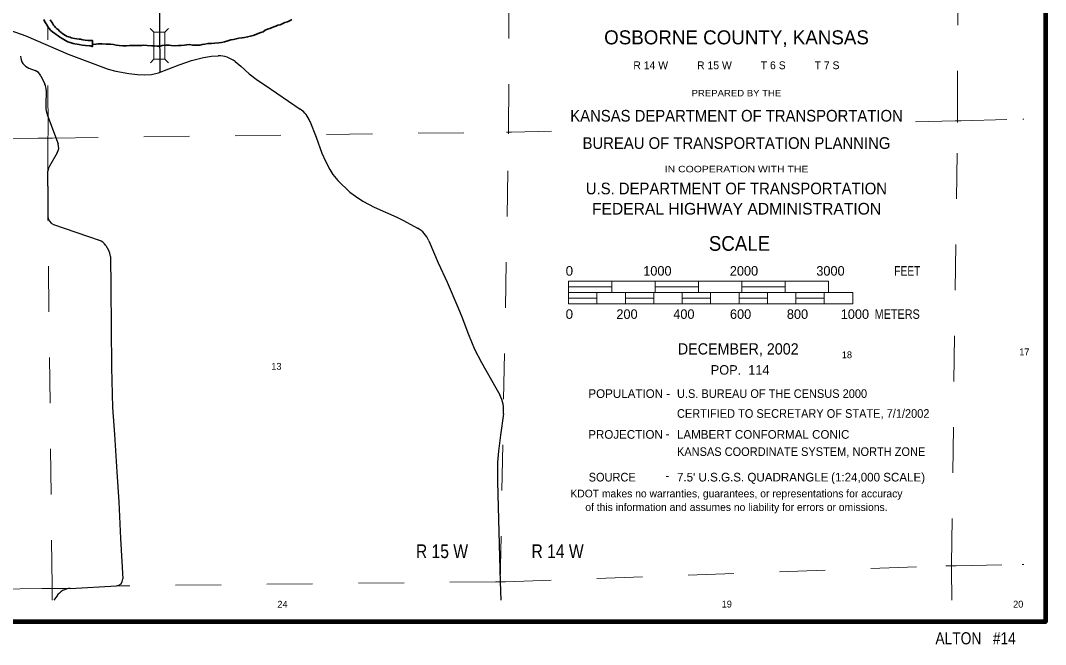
# Model space of a CAD drawing. Extents: x 203.72 to 207.65, y 44.91 to 48.84.
# Drawn here: x 205.361 to 207.603, y 44.91 to 46.277 of the extents above; entities that cross this region are included whole.
import ezdxf
from ezdxf.enums import TextEntityAlignment as Align

# ---------------------------------------------------------------- set-up
doc = ezdxf.new("R2010")
doc.units = 0
doc.header["$LTSCALE"] = 0.0075
doc.linetypes.add('MEDIUM_DASHED', pattern=[4.5, 3, -1.5])
for name, color, linetype, lineweight in [('14', 7, 'Continuous', 25), ('15', 7, 'MEDIUM_DASHED', 13), ('21', 7, 'Continuous', 25), ('25', 7, 'Continuous', 35), ('35', 7, 'Continuous', 13), ('48', 7, 'Continuous', 106), ('51', 7, 'Continuous', 13)]:
    doc.layers.add(name, color=color, linetype=linetype, lineweight=lineweight)
doc.layers.add('45', color=7, linetype='Continuous')
doc.layers.add('46', color=7, linetype='Continuous')

msp = doc.modelspace()

# ---------------------------------------------------------------- linework, layer by layer
at = {"layer": '14'}
for p, q in [((205.324621, 46.260038), (205.372348, 46.242992)), ((205.372348, 46.242992), (205.464583, 46.203409)), ((205.378977, 46.172538), (205.392803, 46.167235)), ((205.405114, 46.155682), (205.414015, 46.137121)), ((205.416667, 46.124432), (205.416288, 46.089773)), ((205.419697, 46.069129), (205.442803, 46.006818)), ((205.441098, 45.987311), (205.423864, 45.957765)), ((205.420265, 45.913826), (205.420644, 45.946591)), ((205.420265, 45.913826), (205.420455, 45.848295)), ((205.433144, 45.830492), (205.532386, 45.795833)), ((205.547159, 45.783902), (205.55303, 45.774242)), ((206.253977, 45.794508), (206.274242, 45.746402)), ((206.416856, 45.41572), (206.410417, 45.369129)), ((205.469508, 45.033333), (205.570455, 45.038826)), ((205.439962, 45.016288), (205.433902, 45.007197))]:
    msp.add_line(p, q, dxfattribs=at)
for points in [[(205.663826, 47.446023), (205.665152, 47.272538), (205.665909, 47.098485), (205.666667, 46.921023), (205.667424, 46.832955), (205.667992, 46.744129), (205.666667, 46.535795), (205.665152, 46.375758), (205.664583, 46.267235), (205.66572, 46.163636)], [(205.464583, 46.203409), (205.505682, 46.188068), (205.552083, 46.170455)], [(205.707955, 46.180114), (205.73447, 46.189394), (205.760606, 46.196023)], [(205.760606, 46.196023), (205.778788, 46.198864), (205.792803, 46.199242)], [(205.830114, 46.186742), (205.842803, 46.176705), (205.860795, 46.159848), (205.879167, 46.146212)], [(205.552083, 46.170455), (205.568939, 46.16572), (205.597348, 46.160606), (205.616667, 46.158712), (205.631818, 46.157955), (205.647348, 46.158712), (205.662311, 46.162311), (205.707955, 46.180114)], [(205.879167, 46.146212), (205.895833, 46.135038), (205.972727, 46.082576)], [(205.99375, 46.056061), (206.007197, 46.021023), (206.019508, 45.986553)], [(206.019508, 45.986553), (206.027841, 45.968561), (206.037311, 45.950568), (206.044129, 45.939962), (206.054545, 45.926136), (206.081061, 45.901136)], [(206.081061, 45.901136), (206.093182, 45.891856), (206.10947, 45.88125), (206.134091, 45.867992), (206.183523, 45.846212)], [(206.183523, 45.846212), (206.198106, 45.839015), (206.228977, 45.82197)], [(205.557197, 45.760038), (205.558333, 45.692045), (205.559659, 45.516856), (205.561932, 45.429735), (205.566098, 45.370455), (205.571212, 45.288826), (205.575758, 45.222727), (205.579735, 45.142235), (205.58428, 45.053977)], [(206.274242, 45.746402), (206.293939, 45.703977), (206.317045, 45.649432)], [(206.317045, 45.649432), (206.325947, 45.62822), (206.340909, 45.589394), (206.353598, 45.557386), (206.369129, 45.527841), (206.400379, 45.472727), (206.409091, 45.457008)], [(206.410417, 45.369129), (206.406439, 45.333712), (206.404167, 45.309848), (206.403788, 45.266477)], [(206.403788, 45.266477), (206.409848, 45.047727), (206.411364, 45.007197)]]:
    msp.add_lwpolyline(points, dxfattribs=at)
for centre, radius, start, end in [((205.389105, 46.198984), 0.028409, 180.27128, 249.10298), ((205.794636, 46.142441), 0.056818, 51.3133, 91.79165), ((205.384638, 46.145953), 0.022727, 25.40624, 69.10298), ((205.388343, 46.124908), 0.028409, 359.10536, 25.40624), ((205.473018, 46.088863), 0.056818, 179.10536, 200.34737), ((205.940697, 46.035677), 0.056818, 20.98028, 55.6778), ((205.421562, 45.998846), 0.022727, 329.49315, 20.34737), ((205.443358, 45.946298), 0.022727, 149.49315, 179.28426), ((205.439357, 45.848343), 0.018939, 180.17007, 250.64384), ((206.201619, 45.772232), 0.056818, 23.03572, 61.26414), ((205.522941, 45.768964), 0.028409, 31.77219, 70.73047), ((205.528878, 45.759377), 0.028409, 1.22336, 31.77218), ((206.351108, 45.424847), 0.066288, 352.14492, 28.98627), ((205.569639, 45.053306), 0.014583, 273.07513, 2.94977), ((205.471589, 44.9955), 0.037879, 93.07513, 146.55012)]:
    msp.add_arc(centre, radius, start, end, dxfattribs=at)
at = {"layer": '15'}
for p, q in [((207.410227, 46.066477), (207.412879, 47.049053)), ((206.42822, 46.037689), (206.430871, 47.017235)), ((205.420833, 46.03447), (205.420076, 46.263826)), ((207.317992, 46.054924), (207.405114, 46.057008)), ((207.39697, 45.086553), (207.410227, 46.053409)), ((207.405114, 46.057008), (207.418182, 46.057197)), ((207.410227, 46.053409), (207.410227, 46.066477)), ((205.420644, 46.013826), (205.420833, 46.03447)), ((205.430303, 46.019318), (206.423674, 46.032386)), ((206.409848, 45.047727), (206.428409, 46.028598)), ((206.423674, 46.032386), (206.434659, 46.032386)), ((206.42822, 46.037689), (206.428409, 46.028598)), ((206.434659, 46.032386), (206.52178, 46.034659)), ((205.399432, 46.019318), (204.425568, 46.010417)), ((205.430303, 46.019318), (205.399432, 46.019318)), ((205.420644, 46.013826), (205.420644, 45.946591)), ((205.429924, 45.039205), (205.420455, 45.848295)), ((206.421212, 45.047727), (207.384659, 45.082765)), ((207.407008, 45.082765), (207.384659, 45.082765)), ((207.39697, 45.070833), (207.39697, 45.086553)), ((207.407008, 45.082765), (207.551894, 45.085606)), ((207.551894, 45.085606), (207.555303, 45.085606)), ((206.399621, 45.047727), (205.570455, 45.038826)), ((205.407197, 45.033333), (204.447348, 45.013258)), ((205.469508, 45.033333), (205.407197, 45.033333)), ((205.429924, 45.039205), (205.430114, 45.007197))]:
    msp.add_line(p, q, dxfattribs=at)
for points in [[(207.418182, 46.057197), (207.55303, 46.060795), (207.555303, 46.060795)], [(207.39697, 45.070833), (207.397538, 45.012121), (207.397538, 45.007197)], [(206.399621, 45.047727), (206.409848, 45.047727), (206.421212, 45.047727)]]:
    msp.add_lwpolyline(points, dxfattribs=at)
at = {"layer": '21'}
for p, q in [((205.644318, 46.259091), (205.652462, 46.251326)), ((205.68428, 46.25947), (205.676515, 46.251326)), ((205.652462, 46.192235), (205.644697, 46.184091)), ((205.676515, 46.192235), (205.684659, 46.18447))]:
    msp.add_line(p, q, dxfattribs=at)
at = {"layer": '21', "lineweight": 13}
msp.add_lwpolyline([(205.676515, 46.192235), (205.676515, 46.251326), (205.652462, 46.251326), (205.652462, 46.192235)], close=True, dxfattribs=at)
at = {"layer": '25'}
msp.add_line((205.518371, 46.230682), (205.518182, 46.224432), dxfattribs=at)
for points in [[(205.518182, 46.224432), (205.518182, 46.220265), (205.517045, 46.220265), (205.514394, 46.221023), (205.511553, 46.221023), (205.50303, 46.222159), (205.495265, 46.223106), (205.489205, 46.224053), (205.48428, 46.225189), (205.479167, 46.225947), (205.475568, 46.226705), (205.469318, 46.228788), (205.464015, 46.230492), (205.459091, 46.233144), (205.455303, 46.235038), (205.451515, 46.237121), (205.44697, 46.24053), (205.442803, 46.243561), (205.439015, 46.246023), (205.434848, 46.248864), (205.431629, 46.251515), (205.426515, 46.255492), (205.423106, 46.25947), (205.420455, 46.263258), (205.418939, 46.266856), (205.416667, 46.269697), (205.414205, 46.274053), (205.411742, 46.278788)], [(205.425758, 46.27822), (205.427273, 46.275947), (205.429167, 46.273295), (205.430682, 46.271023), (205.432008, 46.268371), (205.433144, 46.266477), (205.434848, 46.264205), (205.4375, 46.261364), (205.440341, 46.258902), (205.443182, 46.256818), (205.446212, 46.253409), (205.449242, 46.250758), (205.451326, 46.249242), (205.454735, 46.246591), (205.457576, 46.244697), (205.460227, 46.242992), (205.463068, 46.241856), (205.466098, 46.24072), (205.468939, 46.240152), (205.47178, 46.239205), (205.474811, 46.238258), (205.478977, 46.237121), (205.483712, 46.236932), (205.488636, 46.236174), (205.491667, 46.235795), (205.494318, 46.235227), (205.497348, 46.23447), (205.502462, 46.233712), (205.507955, 46.233333), (205.513636, 46.233144), (205.516856, 46.233333), (205.518182, 46.232765), (205.518371, 46.230682)], [(205.954356, 46.278977), (205.950379, 46.276894), (205.944508, 46.274053), (205.938826, 46.272159), (205.933333, 46.269318), (205.928409, 46.267614), (205.923485, 46.266477), (205.919318, 46.264583), (205.914773, 46.262689), (205.910795, 46.261174), (205.905682, 46.25947), (205.900568, 46.257576), (205.895833, 46.255492), (205.891288, 46.252273), (205.886364, 46.250379), (205.880303, 46.248295), (205.875189, 46.246212), (205.869697, 46.244318), (205.863447, 46.242614), (205.857386, 46.240909), (205.850379, 46.239583), (205.844886, 46.238636), (205.838258, 46.237879), (205.832386, 46.236553), (205.826515, 46.235417), (205.820455, 46.23428)], [(205.820455, 46.23428), (205.813826, 46.232386), (205.807008, 46.230303), (205.800379, 46.228977), (205.794129, 46.22822), (205.785795, 46.227462), (205.778598, 46.226515), (205.770455, 46.226136), (205.764015, 46.225189), (205.757955, 46.224621), (205.75303, 46.223106), (205.742803, 46.222727), (205.736553, 46.222917), (205.730303, 46.224053), (205.724432, 46.223864), (205.719318, 46.222917), (205.712311, 46.222348), (205.705492, 46.22178), (205.697727, 46.221212), (205.690152, 46.222159), (205.685606, 46.222917), (205.67822, 46.222917), (205.670833, 46.22178), (205.666288, 46.220833), (205.659659, 46.220644), (205.653977, 46.221023), (205.647727, 46.221023), (205.637879, 46.22178), (205.630682, 46.222917), (205.625568, 46.22197), (205.615909, 46.22197), (205.607576, 46.22197), (205.599053, 46.22197), (205.592424, 46.221212), (205.58447, 46.221023), (205.576515, 46.22197), (205.569886, 46.222917), (205.564205, 46.224053), (205.557576, 46.224811), (205.548295, 46.224811), (205.539394, 46.225758), (205.531061, 46.225758), (205.525568, 46.224811), (205.518182, 46.224432), (205.518371, 46.230682)]]:
    msp.add_lwpolyline(points, dxfattribs=at)
at = {"layer": '48'}
msp.add_lwpolyline([(203.720076, 44.959848), (203.720076, 48.842424), (207.602652, 48.842424), (207.602652, 44.959848)], close=True, dxfattribs=at)
at = {"layer": '51'}
for p, q in [((206.55947, 45.693561), (206.654167, 45.693561)), ((206.748864, 45.693561), (206.843561, 45.693561)), ((206.938258, 45.693561), (207.032955, 45.693561)), ((206.55947, 45.668939), (206.621591, 45.668939)), ((206.683712, 45.668939), (206.746023, 45.668939)), ((206.808144, 45.668939), (206.870265, 45.668939)), ((206.932386, 45.668939), (206.994508, 45.668939)), ((207.056629, 45.668939), (207.11875, 45.668939))]:
    msp.add_line(p, q, dxfattribs=at)
for points in [[(206.55947, 45.68125), (206.654167, 45.68125), (206.654167, 45.705871), (206.55947, 45.705871)], [(206.654167, 45.68125), (206.748864, 45.68125), (206.748864, 45.705871), (206.654167, 45.705871)], [(206.748864, 45.68125), (206.843561, 45.68125), (206.843561, 45.705871), (206.748864, 45.705871)], [(206.843561, 45.68125), (206.938258, 45.68125), (206.938258, 45.705871), (206.843561, 45.705871)], [(206.938258, 45.68125), (207.032955, 45.68125), (207.032955, 45.705871), (206.938258, 45.705871)], [(207.032955, 45.68125), (207.127652, 45.68125), (207.127652, 45.705871), (207.032955, 45.705871)], [(206.55947, 45.656629), (206.621591, 45.656629), (206.621591, 45.68125), (206.55947, 45.68125)], [(206.621591, 45.656629), (206.683712, 45.656629), (206.683712, 45.68125), (206.621591, 45.68125)], [(206.683712, 45.656629), (206.746023, 45.656629), (206.746023, 45.68125), (206.683712, 45.68125)], [(206.746023, 45.656629), (206.808144, 45.656629), (206.808144, 45.68125), (206.746023, 45.68125)], [(206.808144, 45.656629), (206.870265, 45.656629), (206.870265, 45.68125), (206.808144, 45.68125)], [(206.870265, 45.656629), (206.932386, 45.656629), (206.932386, 45.68125), (206.870265, 45.68125)], [(206.932386, 45.656629), (206.994508, 45.656629), (206.994508, 45.68125), (206.932386, 45.68125)], [(206.994508, 45.656629), (207.056629, 45.656629), (207.056629, 45.68125), (206.994508, 45.68125)], [(207.056629, 45.656629), (207.11875, 45.656629), (207.11875, 45.68125), (207.056629, 45.68125)], [(207.11875, 45.656629), (207.180871, 45.656629), (207.180871, 45.68125), (207.11875, 45.68125)]]:
    msp.add_lwpolyline(points, close=True, dxfattribs=at)

# ---------------------------------------------------------------- texts
at = {"layer": '35', "width": 0.85}
msp.add_text('ALTON   #14', height=0.02651, dxfattribs=at).set_placement((207.449811, 44.910795), align=Align.CENTER)
at = {"layer": '45'}
for s, p in [('17', (207.556345, 45.54375)), ('18', (207.168277, 45.537311)), ('13', (205.92036, 45.512121)), ('24', (205.933617, 44.991098)), ('19', (206.905492, 44.991477)), ('20', (207.542992, 44.991288))]:
    msp.add_text(s, height=0.01496, dxfattribs=at).set_placement(p, align=Align.CENTER)
at = {"layer": '46', "width": 0.85}
for s, p in [('R 15 W', (206.282576, 45.099621)), ('R 14 W', (206.535417, 45.099621))]:
    msp.add_text(s, height=0.03011, dxfattribs=at).set_placement(p, align=Align.CENTER)
at = {"layer": '51'}
for s, height, p in [('OSBORNE COUNTY, KANSAS', 0.03068, (206.926799, 46.224621)), ('R 14 W          R 15 W          T 6 S          T 7 S', 0.01705, (206.92661, 46.170265)), ('FEDERAL HIGHWAY ADMINISTRATION', 0.02557, (206.926894, 45.851894)), ('KDOT makes no warranties, guarantees, or representations for accuracy', 0.01688, (206.92661, 45.232576)), ('of this information and assumes no liability for errors or omissions.', 0.01688, (206.92661, 45.202841))]:
    msp.add_text(s, height=height, dxfattribs=at).set_placement(p, align=Align.CENTER)
for s, height, width, p in [('PREPARED BY THE', 0.0142, 1.1, (206.92661, 46.110795)), ('KANSAS DEPARTMENT OF TRANSPORTATION', 0.02557, 0.95, (206.926799, 46.055492)), ('BUREAU OF TRANSPORTATION PLANNING', 0.02557, 0.95, (206.926705, 45.995644)), ('IN COOPERATION WITH THE', 0.0142, 1.2, (206.926894, 45.944508)), ('U.S. DEPARTMENT OF TRANSPORTATION', 0.02557, 0.95, (206.92661, 45.896212))]:
    msp.add_text(s, height=height, dxfattribs=dict(at, width=width)).set_placement(p, align=Align.CENTER)
for s, height, width, p in [('SCALE', 0.0322, 0.95, (206.866288, 45.772538)), ('0', 0.02083, 1.05, (206.55303, 45.718182)), ('FEET', 0.02083, 0.8, (207.27197, 45.718182)), ('0', 0.02083, 1.05, (206.55303, 45.623485)), ('METERS', 0.02083, 0.85, (207.228977, 45.623485)), ('DECEMBER, 2002', 0.02462, 0.95, (206.798485, 45.545455)), ('U.S. BUREAU OF THE CENSUS 2000', 0.01894, 0.95, (206.796591, 45.450379)), ('CERTIFIED TO SECRETARY OF STATE, 7/1/2002', 0.01894, 0.95, (206.796591, 45.406818)), ('KANSAS COORDINATE SYSTEM,', 0.01894, 0.95, (206.796591, 45.323295)), ('NORTH ZONE', 0.01894, 0.95, (207.180682, 45.323295)), ('SOURCE ', 0.01894, 0.95, (206.603409, 45.267424))]:
    msp.add_text(s, height=height, dxfattribs=dict(at, width=width)).set_placement(p)
for s, height, p in [('1000', 0.02083, (206.722727, 45.718182)), ('2000', 0.02083, (206.912121, 45.718182)), ('3000', 0.02083, (207.101326, 45.718182)), ('200', 0.02083, (206.664015, 45.623485)), ('400', 0.02083, (206.788447, 45.623485)), ('600', 0.02083, (206.9125, 45.623485)), ('800', 0.02083, (207.036932, 45.623485)), ('1000', 0.02083, (207.154735, 45.623485)), ('POP.  114', 0.02083, (206.870455, 45.501326)), ('POPULATION -', 0.01894, (206.602841, 45.450379)), ('PROJECTION ', 0.01894, (206.602462, 45.360985)), ('LAMBERT CONFORMAL CONIC', 0.01894, (206.796591, 45.360985)), ('-', 0.01894, (206.771591, 45.3625)), ('-', 0.01894, (206.771212, 45.270833)), ("7.5' U.S.G.S. QUADRANGLE", 0.01894, (206.796591, 45.267424)), ('(1:24,000 SCALE)', 0.01894, (207.133712, 45.267424))]:
    msp.add_text(s, height=height, dxfattribs=at).set_placement(p)

doc.saveas('drawing.dxf')
